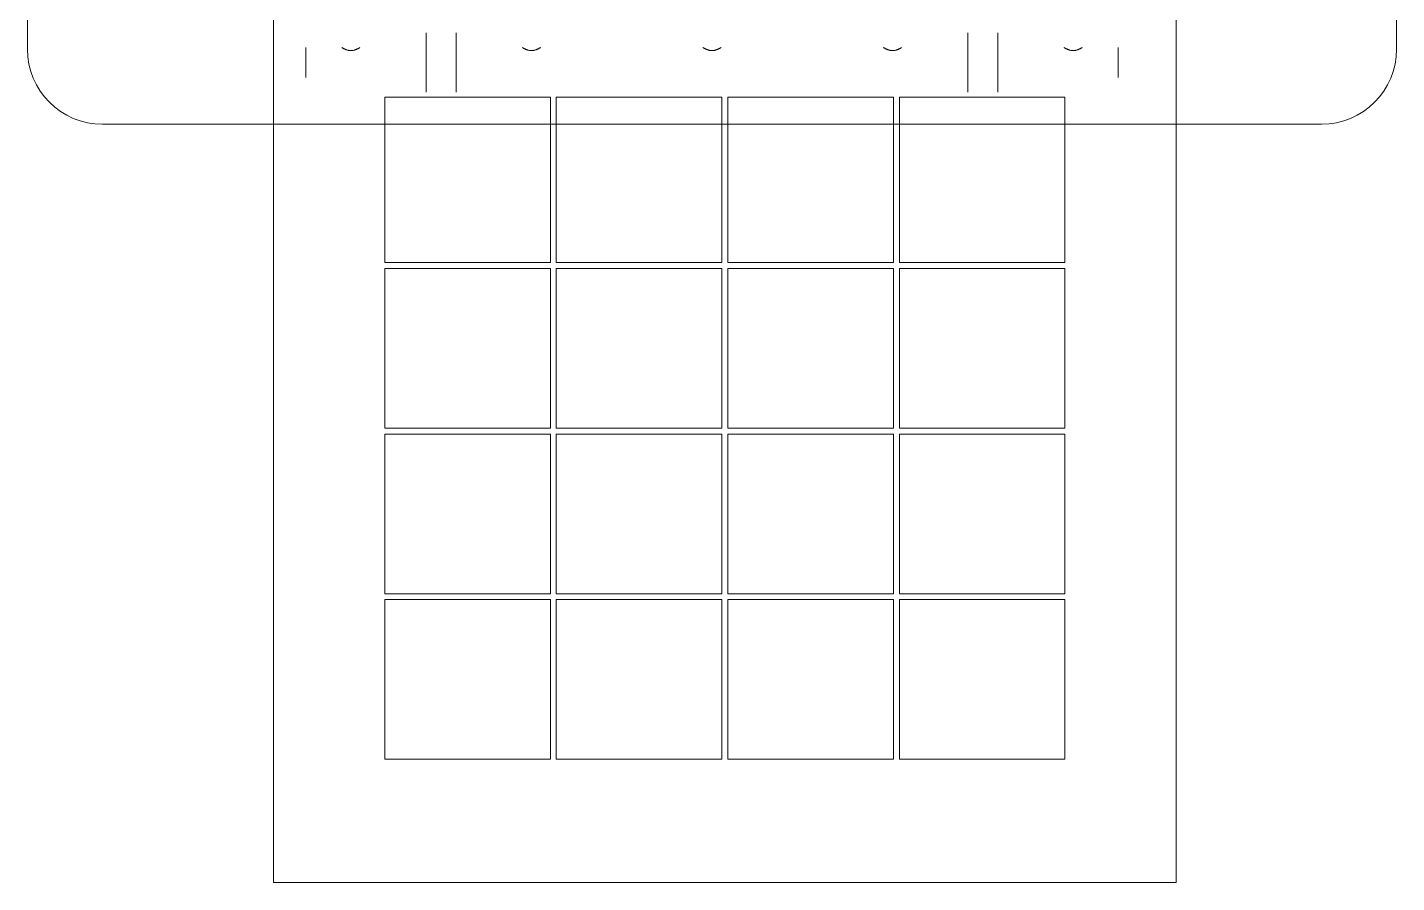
# Model space of a CAD drawing. Header units: metres. Extents: x -227.9 to -141.2, y 39.1 to 91.1.
# Drawn here: x -159.1524 to -158.6974, y 60.34 to 60.6242 of the extents above; entities that cross this region are included whole.
import ezdxf

# ---------------------------------------------------------------- set-up
doc = ezdxf.new("R2010")
doc.units = ezdxf.units.M
doc.layers.add('P-SANR-FIXT', color=7, linetype='Continuous', lineweight=5)
doc.layers.add('Q-SPCQ', color=7, linetype='Continuous', lineweight=5)

msp = doc.modelspace()

# ---------------------------------------------------------------- linework, layer by layer
at = {"layer": 'P-SANR-FIXT', "color": 9, "lineweight": 9, "true_color": 0xc0c0c0}
for p, q in [((-159.07061, 60.64003), (-159.07061, 60.34003)), ((-158.77061, 60.34003), (-158.77061, 60.64003)), ((-159.03359, 60.60101), (-158.97859, 60.60101)), ((-159.03359, 60.54601), (-159.03359, 60.60101)), ((-158.97859, 60.60101), (-158.97859, 60.54601)), ((-158.97663, 60.60101), (-158.92159, 60.60101)), ((-158.97663, 60.54601), (-158.97663, 60.60101)), ((-158.92159, 60.60101), (-158.92159, 60.54601)), ((-158.91963, 60.60101), (-158.86459, 60.60101)), ((-158.91963, 60.54601), (-158.91963, 60.60101)), ((-158.86459, 60.60101), (-158.86459, 60.54601)), ((-158.86263, 60.60101), (-158.80759, 60.60101)), ((-158.86263, 60.54601), (-158.86263, 60.60101)), ((-158.80759, 60.60101), (-158.80759, 60.54601)), ((-158.97859, 60.54601), (-159.03359, 60.54601)), ((-159.03359, 60.54405), (-158.97859, 60.54405)), ((-159.03359, 60.49101), (-159.03359, 60.54405)), ((-158.97859, 60.54405), (-158.97859, 60.49101)), ((-158.92159, 60.54601), (-158.97663, 60.54601)), ((-158.97663, 60.54405), (-158.92159, 60.54405)), ((-158.97663, 60.49101), (-158.97663, 60.54405)), ((-158.92159, 60.54405), (-158.92159, 60.49101)), ((-158.86459, 60.54601), (-158.91963, 60.54601)), ((-158.91963, 60.54405), (-158.86459, 60.54405)), ((-158.91963, 60.49101), (-158.91963, 60.54405)), ((-158.86459, 60.54405), (-158.86459, 60.49101)), ((-158.80759, 60.54601), (-158.86263, 60.54601)), ((-158.86263, 60.54405), (-158.80759, 60.54405)), ((-158.86263, 60.49101), (-158.86263, 60.54405)), ((-158.80759, 60.54405), (-158.80759, 60.49101)), ((-158.97859, 60.49101), (-159.03359, 60.49101)), ((-159.03359, 60.48905), (-158.97859, 60.48905)), ((-159.03359, 60.43601), (-159.03359, 60.48905)), ((-158.97859, 60.48905), (-158.97859, 60.43601)), ((-158.92159, 60.49101), (-158.97663, 60.49101)), ((-158.97663, 60.48905), (-158.92159, 60.48905)), ((-158.97663, 60.43601), (-158.97663, 60.48905)), ((-158.92159, 60.48905), (-158.92159, 60.43601)), ((-158.86459, 60.49101), (-158.91963, 60.49101)), ((-158.91963, 60.48905), (-158.86459, 60.48905)), ((-158.91963, 60.43601), (-158.91963, 60.48905)), ((-158.86459, 60.48905), (-158.86459, 60.43601)), ((-158.80759, 60.49101), (-158.86263, 60.49101)), ((-158.86263, 60.48905), (-158.80759, 60.48905)), ((-158.86263, 60.43601), (-158.86263, 60.48905)), ((-158.80759, 60.48905), (-158.80759, 60.43601)), ((-158.97859, 60.43601), (-159.03359, 60.43601)), ((-159.03359, 60.43405), (-158.97859, 60.43405)), ((-159.03359, 60.38101), (-159.03359, 60.43405)), ((-158.97859, 60.43405), (-158.97859, 60.38101)), ((-158.92159, 60.43601), (-158.97663, 60.43601)), ((-158.97663, 60.43405), (-158.92159, 60.43405)), ((-158.97663, 60.38101), (-158.97663, 60.43405)), ((-158.92159, 60.43405), (-158.92159, 60.38101)), ((-158.86459, 60.43601), (-158.91963, 60.43601)), ((-158.91963, 60.43405), (-158.86459, 60.43405)), ((-158.91963, 60.38101), (-158.91963, 60.43405)), ((-158.86459, 60.43405), (-158.86459, 60.38101)), ((-158.80759, 60.43601), (-158.86263, 60.43601)), ((-158.86263, 60.43405), (-158.80759, 60.43405)), ((-158.86263, 60.38101), (-158.86263, 60.43405)), ((-158.80759, 60.43405), (-158.80759, 60.38101)), ((-158.97859, 60.38101), (-159.03359, 60.38101)), ((-158.92159, 60.38101), (-158.97663, 60.38101)), ((-158.86459, 60.38101), (-158.91963, 60.38101)), ((-158.80759, 60.38101), (-158.86263, 60.38101)), ((-159.07061, 60.34003), (-158.77061, 60.34003))]:
    msp.add_line(p, q, dxfattribs=at)
at = {"layer": 'Q-SPCQ', "color": 9, "lineweight": 9, "true_color": 0xc0c0c0}
for p, q in [((-159.15239, 60.89698), (-159.15239, 60.61698)), ((-158.69739, 60.61698), (-158.69739, 60.89698)), ((-159.01989, 60.62235), (-159.01989, 60.6026)), ((-159.01989, 60.6026), (-159.01989, 60.62235)), ((-159.00989, 60.6026), (-159.00989, 60.62235)), ((-159.00989, 60.62235), (-159.00989, 60.6026)), ((-158.83989, 60.62235), (-158.83989, 60.6026)), ((-158.83989, 60.62235), (-158.83989, 60.6026)), ((-158.82989, 60.6026), (-158.82989, 60.62235)), ((-158.82989, 60.6026), (-158.82989, 60.62235)), ((-159.05989, 60.60748), (-159.05989, 60.61748)), ((-159.05989, 60.61748), (-159.05989, 60.60748)), ((-159.01989, 60.61748), (-159.01989, 60.60748)), ((-159.01989, 60.61748), (-159.01989, 60.60748)), ((-159.00989, 60.61748), (-159.00989, 60.60748)), ((-159.00989, 60.61748), (-159.00989, 60.60748)), ((-158.83989, 60.61748), (-158.83989, 60.60748)), ((-158.83989, 60.61748), (-158.83989, 60.60748)), ((-158.82989, 60.60748), (-158.82989, 60.61748)), ((-158.82989, 60.61748), (-158.82989, 60.60748)), ((-158.78989, 60.61748), (-158.78989, 60.60748)), ((-158.78989, 60.60748), (-158.78989, 60.61748)), ((-159.12739, 60.59198), (-158.72239, 60.59198))]:
    msp.add_line(p, q, dxfattribs=at)
for centre, start, end in [((-159.12739, 60.61698), 180, 270), ((-159.12739, 60.61698), 180, 270), ((-158.72239, 60.61698), 270, 0), ((-158.72239, 60.61698), 270, 360)]:
    msp.add_arc(centre, 0.025, start, end, dxfattribs=at)
for points, knots in [([(-159.04186, 60.61748), (-159.04186, 60.61747), (-159.04189, 60.61746), (-159.04197, 60.61741), (-159.04205, 60.61737), (-159.04215, 60.61731), (-159.04227, 60.61724), (-159.04241, 60.61716), (-159.04257, 60.61708), (-159.04275, 60.617), (-159.04294, 60.61691), (-159.04314, 60.61682), (-159.04336, 60.61674), (-159.04359, 60.61667), (-159.04383, 60.61659), (-159.04409, 60.61653), (-159.04435, 60.61649), (-159.04461, 60.61647), (-159.04489, 60.61646), (-159.04516, 60.61647), (-159.04543, 60.61649), (-159.04569, 60.61653), (-159.04594, 60.61659), (-159.04618, 60.61667), (-159.04641, 60.61674), (-159.04663, 60.61682), (-159.04683, 60.61691), (-159.04702, 60.617), (-159.0472, 60.61708), (-159.04736, 60.61716), (-159.0475, 60.61724), (-159.04762, 60.61731), (-159.04772, 60.61737), (-159.04781, 60.61741), (-159.04789, 60.61746), (-159.04791, 60.61747), (-159.04791, 60.61748)], [0, 0, 0, 0, 0.055556, 0.083333, 0.111111, 0.138889, 0.166667, 0.194444, 0.222222, 0.25, 0.277778, 0.305556, 0.333333, 0.361111, 0.388889, 0.416667, 0.444444, 0.472222, 0.5, 0.527778, 0.555556, 0.583333, 0.611111, 0.638889, 0.666667, 0.694444, 0.722222, 0.75, 0.777778, 0.805556, 0.833333, 0.861111, 0.888889, 0.916667, 0.944444, 1, 1, 1, 1]), ([(-159.04186, 60.61748), (-159.04186, 60.61748), (-159.0419, 60.61746), (-159.04208, 60.61734), (-159.04244, 60.61714), (-159.04293, 60.61691), (-159.04328, 60.61676), (-159.04359, 60.61666), (-159.04392, 60.61657), (-159.04426, 60.6165), (-159.04461, 60.61647), (-159.04489, 60.61646), (-159.04516, 60.61647), (-159.04551, 60.6165), (-159.04585, 60.61657), (-159.04618, 60.61666), (-159.04649, 60.61676), (-159.04684, 60.61691), (-159.04733, 60.61714), (-159.04769, 60.61734), (-159.04787, 60.61746), (-159.04791, 60.61748), (-159.04791, 60.61748)], [0, 0, 0, 0, 0.055556, 0.111111, 0.222222, 0.277778, 0.333333, 0.361111, 0.388889, 0.444444, 0.472222, 0.5, 0.527778, 0.555556, 0.611111, 0.638889, 0.666667, 0.722222, 0.777778, 0.888889, 0.944444, 1, 1, 1, 1]), ([(-158.98186, 60.61748), (-158.98186, 60.61748), (-158.9819, 60.61746), (-158.98208, 60.61734), (-158.98244, 60.61714), (-158.98293, 60.61691), (-158.98328, 60.61676), (-158.98359, 60.61666), (-158.98392, 60.61657), (-158.98426, 60.6165), (-158.98461, 60.61647), (-158.98489, 60.61646), (-158.98516, 60.61647), (-158.98551, 60.6165), (-158.98585, 60.61657), (-158.98618, 60.61666), (-158.98649, 60.61676), (-158.98684, 60.61691), (-158.98733, 60.61714), (-158.98769, 60.61734), (-158.98787, 60.61746), (-158.98791, 60.61748), (-158.98791, 60.61748)], [0, 0, 0, 0, 0.055556, 0.111111, 0.222222, 0.277778, 0.333333, 0.361111, 0.388889, 0.444444, 0.472222, 0.5, 0.527778, 0.555556, 0.611111, 0.638889, 0.666667, 0.722222, 0.777778, 0.888889, 0.944444, 1, 1, 1, 1]), ([(-158.98186, 60.61748), (-158.98186, 60.61747), (-158.98189, 60.61746), (-158.98197, 60.61741), (-158.98205, 60.61737), (-158.98215, 60.61731), (-158.98227, 60.61724), (-158.98241, 60.61716), (-158.98257, 60.61708), (-158.98275, 60.617), (-158.98294, 60.61691), (-158.98314, 60.61682), (-158.98336, 60.61674), (-158.98359, 60.61667), (-158.98383, 60.61659), (-158.98409, 60.61653), (-158.98435, 60.61649), (-158.98461, 60.61647), (-158.98489, 60.61646), (-158.98516, 60.61647), (-158.98543, 60.61649), (-158.98569, 60.61653), (-158.98594, 60.61659), (-158.98618, 60.61667), (-158.98641, 60.61674), (-158.98663, 60.61682), (-158.98683, 60.61691), (-158.98702, 60.617), (-158.9872, 60.61708), (-158.98736, 60.61716), (-158.9875, 60.61724), (-158.98762, 60.61731), (-158.98772, 60.61737), (-158.98781, 60.61741), (-158.98789, 60.61746), (-158.98791, 60.61747), (-158.98791, 60.61748)], [0, 0, 0, 0, 0.055556, 0.083333, 0.111111, 0.138889, 0.166667, 0.194444, 0.222222, 0.25, 0.277778, 0.305556, 0.333333, 0.361111, 0.388889, 0.416667, 0.444444, 0.472222, 0.5, 0.527778, 0.555556, 0.583333, 0.611111, 0.638889, 0.666667, 0.694444, 0.722222, 0.75, 0.777778, 0.805556, 0.833333, 0.861111, 0.888889, 0.916667, 0.944444, 1, 1, 1, 1]), ([(-158.92186, 60.61748), (-158.92186, 60.61748), (-158.9219, 60.61746), (-158.92208, 60.61734), (-158.92244, 60.61714), (-158.92293, 60.61691), (-158.92328, 60.61676), (-158.92359, 60.61666), (-158.92392, 60.61657), (-158.92426, 60.6165), (-158.92461, 60.61647), (-158.92489, 60.61646), (-158.92516, 60.61647), (-158.92551, 60.6165), (-158.92585, 60.61657), (-158.92618, 60.61666), (-158.92649, 60.61676), (-158.92684, 60.61691), (-158.92733, 60.61714), (-158.92769, 60.61734), (-158.92787, 60.61746), (-158.92791, 60.61748), (-158.92791, 60.61748)], [0, 0, 0, 0, 0.055556, 0.111111, 0.222222, 0.277778, 0.333333, 0.361111, 0.388889, 0.444444, 0.472222, 0.5, 0.527778, 0.555556, 0.611111, 0.638889, 0.666667, 0.722222, 0.777778, 0.888889, 0.944444, 1, 1, 1, 1]), ([(-158.92186, 60.61748), (-158.92186, 60.61747), (-158.92189, 60.61746), (-158.92197, 60.61741), (-158.92205, 60.61737), (-158.92215, 60.61731), (-158.92227, 60.61724), (-158.92241, 60.61716), (-158.92257, 60.61708), (-158.92275, 60.617), (-158.92294, 60.61691), (-158.92314, 60.61682), (-158.92336, 60.61674), (-158.92359, 60.61667), (-158.92383, 60.61659), (-158.92409, 60.61653), (-158.92435, 60.61649), (-158.92461, 60.61647), (-158.92489, 60.61646), (-158.92516, 60.61647), (-158.92543, 60.61649), (-158.92569, 60.61653), (-158.92594, 60.61659), (-158.92618, 60.61667), (-158.92641, 60.61674), (-158.92663, 60.61682), (-158.92683, 60.61691), (-158.92702, 60.617), (-158.9272, 60.61708), (-158.92736, 60.61716), (-158.9275, 60.61724), (-158.92762, 60.61731), (-158.92772, 60.61737), (-158.92781, 60.61741), (-158.92789, 60.61746), (-158.92791, 60.61747), (-158.92791, 60.61748)], [0, 0, 0, 0, 0.055556, 0.083333, 0.111111, 0.138889, 0.166667, 0.194444, 0.222222, 0.25, 0.277778, 0.305556, 0.333333, 0.361111, 0.388889, 0.416667, 0.444444, 0.472222, 0.5, 0.527778, 0.555556, 0.583333, 0.611111, 0.638889, 0.666667, 0.694444, 0.722222, 0.75, 0.777778, 0.805556, 0.833333, 0.861111, 0.888889, 0.916667, 0.944444, 1, 1, 1, 1]), ([(-158.86186, 60.61748), (-158.86186, 60.61748), (-158.8619, 60.61746), (-158.86208, 60.61734), (-158.86244, 60.61714), (-158.86293, 60.61691), (-158.86328, 60.61676), (-158.86359, 60.61666), (-158.86392, 60.61657), (-158.86426, 60.6165), (-158.86461, 60.61647), (-158.86489, 60.61646), (-158.86516, 60.61647), (-158.86551, 60.6165), (-158.86585, 60.61657), (-158.86618, 60.61666), (-158.86649, 60.61676), (-158.86684, 60.61691), (-158.86733, 60.61714), (-158.86769, 60.61734), (-158.86787, 60.61746), (-158.86791, 60.61748), (-158.86791, 60.61748)], [0, 0, 0, 0, 0.055556, 0.111111, 0.222222, 0.277778, 0.333333, 0.361111, 0.388889, 0.444444, 0.472222, 0.5, 0.527778, 0.555556, 0.611111, 0.638889, 0.666667, 0.722222, 0.777778, 0.888889, 0.944444, 1, 1, 1, 1]), ([(-158.86186, 60.61748), (-158.86186, 60.61747), (-158.86189, 60.61746), (-158.86197, 60.61741), (-158.86205, 60.61737), (-158.86215, 60.61731), (-158.86227, 60.61724), (-158.86241, 60.61716), (-158.86257, 60.61708), (-158.86275, 60.617), (-158.86294, 60.61691), (-158.86314, 60.61682), (-158.86336, 60.61674), (-158.86359, 60.61667), (-158.86383, 60.61659), (-158.86409, 60.61653), (-158.86435, 60.61649), (-158.86461, 60.61647), (-158.86489, 60.61646), (-158.86516, 60.61647), (-158.86543, 60.61649), (-158.86569, 60.61653), (-158.86594, 60.61659), (-158.86618, 60.61667), (-158.86641, 60.61674), (-158.86663, 60.61682), (-158.86683, 60.61691), (-158.86702, 60.617), (-158.8672, 60.61708), (-158.86736, 60.61716), (-158.8675, 60.61724), (-158.86762, 60.61731), (-158.86772, 60.61737), (-158.86781, 60.61741), (-158.86789, 60.61746), (-158.86791, 60.61747), (-158.86791, 60.61748)], [0, 0, 0, 0, 0.055556, 0.083333, 0.111111, 0.138889, 0.166667, 0.194444, 0.222222, 0.25, 0.277778, 0.305556, 0.333333, 0.361111, 0.388889, 0.416667, 0.444444, 0.472222, 0.5, 0.527778, 0.555556, 0.583333, 0.611111, 0.638889, 0.666667, 0.694444, 0.722222, 0.75, 0.777778, 0.805556, 0.833333, 0.861111, 0.888889, 0.916667, 0.944444, 1, 1, 1, 1]), ([(-158.80186, 60.61748), (-158.80186, 60.61747), (-158.80189, 60.61746), (-158.80197, 60.61741), (-158.80205, 60.61737), (-158.80215, 60.61731), (-158.80227, 60.61724), (-158.80241, 60.61716), (-158.80257, 60.61708), (-158.80275, 60.617), (-158.80294, 60.61691), (-158.80314, 60.61682), (-158.80336, 60.61674), (-158.80359, 60.61667), (-158.80383, 60.61659), (-158.80409, 60.61653), (-158.80435, 60.61649), (-158.80461, 60.61647), (-158.80489, 60.61646), (-158.80516, 60.61647), (-158.80543, 60.61649), (-158.80569, 60.61653), (-158.80594, 60.61659), (-158.80618, 60.61667), (-158.80641, 60.61674), (-158.80663, 60.61682), (-158.80683, 60.61691), (-158.80702, 60.617), (-158.8072, 60.61708), (-158.80736, 60.61716), (-158.8075, 60.61724), (-158.80762, 60.61731), (-158.80772, 60.61737), (-158.80781, 60.61741), (-158.80789, 60.61746), (-158.80791, 60.61747), (-158.80791, 60.61748)], [0, 0, 0, 0, 0.055556, 0.083333, 0.111111, 0.138889, 0.166667, 0.194444, 0.222222, 0.25, 0.277778, 0.305556, 0.333333, 0.361111, 0.388889, 0.416667, 0.444444, 0.472222, 0.5, 0.527778, 0.555556, 0.583333, 0.611111, 0.638889, 0.666667, 0.694444, 0.722222, 0.75, 0.777778, 0.805556, 0.833333, 0.861111, 0.888889, 0.916667, 0.944444, 1, 1, 1, 1]), ([(-158.80186, 60.61748), (-158.80186, 60.61748), (-158.8019, 60.61746), (-158.80208, 60.61734), (-158.80244, 60.61714), (-158.80293, 60.61691), (-158.80328, 60.61676), (-158.80359, 60.61666), (-158.80392, 60.61657), (-158.80426, 60.6165), (-158.80461, 60.61647), (-158.80489, 60.61646), (-158.80516, 60.61647), (-158.80551, 60.6165), (-158.80585, 60.61657), (-158.80618, 60.61666), (-158.80649, 60.61676), (-158.80684, 60.61691), (-158.80733, 60.61714), (-158.80769, 60.61734), (-158.80787, 60.61746), (-158.80791, 60.61748), (-158.80791, 60.61748)], [0, 0, 0, 0, 0.055556, 0.111111, 0.222222, 0.277778, 0.333333, 0.361111, 0.388889, 0.444444, 0.472222, 0.5, 0.527778, 0.555556, 0.611111, 0.638889, 0.666667, 0.722222, 0.777778, 0.888889, 0.944444, 1, 1, 1, 1])]:
    msp.add_open_spline(points, degree=3, knots=knots, dxfattribs=at)

doc.saveas('drawing.dxf')
